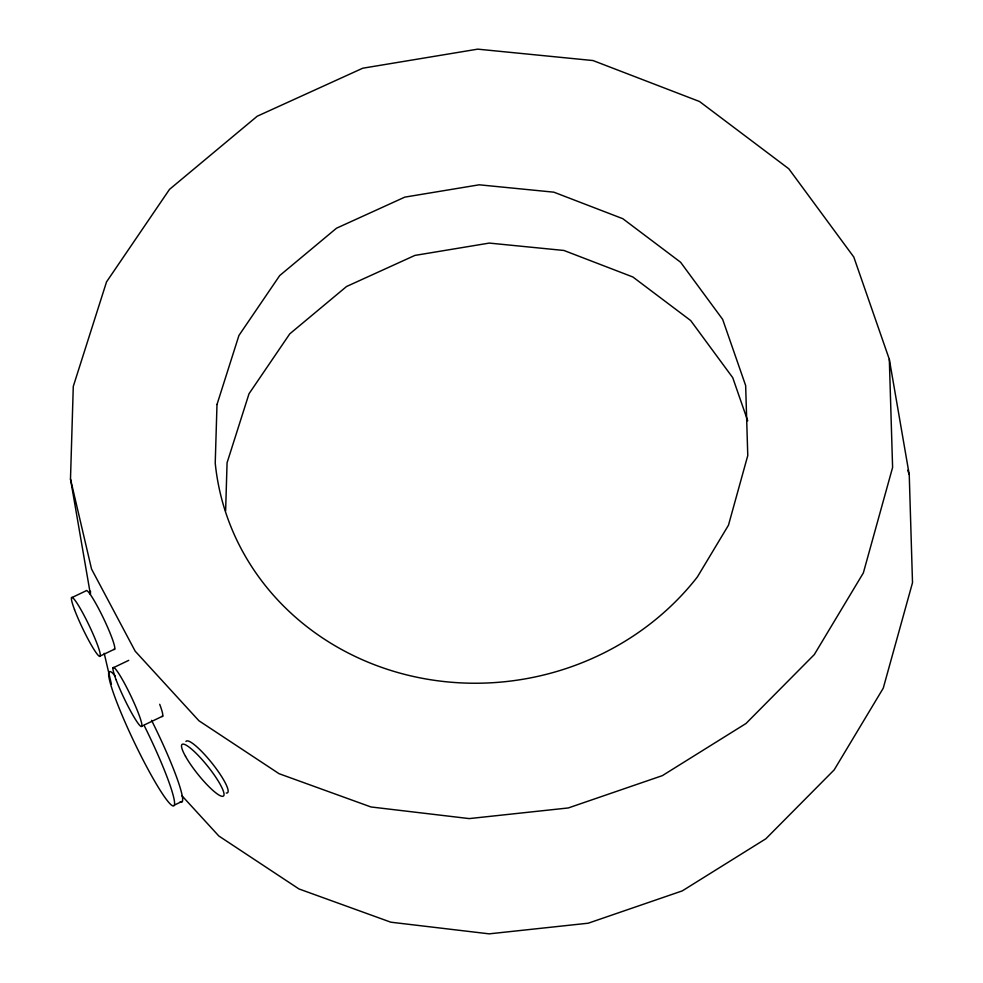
<?xml version="1.0" encoding="UTF-8"?>
<svg xmlns="http://www.w3.org/2000/svg" width="983" height="983" viewBox="0 0 983 983"><rect width="100%" height="100%" fill="white"/><g stroke="black" fill="none" stroke-linecap="round" stroke-linejoin="round"><path stroke-width="1.47" d="M90.497 591.25L90.399 594.285L70.493 479.04L73.283 386.417L106.533 281.888L169.506 189.375L257.227 116.215L362.752 68.208L477.713 49.15L593.019 60.553L699.527 101.519L788.808 168.793L853.797 257.042L889.32 359.299L909.238 474.556L912.507 582.698L883.25 688.186L834.186 769.873L765.868 838.769L682.263 890.893L588.215 923.209L489.153 933.85L390.841 922.201L298.967 888.951L218.84 836.005L181.83 795.616M225.623 510.877L227.073 462.76L249.018 393.741L289.776 333.851L346.569 286.495L414.875 255.42L489.288 243.084L563.923 250.468L632.868 276.985L690.668 320.532L732.728 377.656L747.719 420.822M71.501 597.775L85.988 590.857A32.648 3.563 64.4 0 1 103.891 619.13A32.648 3.563 64.4 0 1 113.758 649.308M100.205 656.017L114.692 649.087M113.057 667.862L128.748 660.355M141.798 726.154L162.711 716.14M174.31 805.126L182.359 801.28M907.727 470.23L909.238 474.556M70.493 479.04L91.542 569.034L135.187 651.188L198.922 720.76L279.061 773.695L370.935 806.957L469.247 818.593L568.297 807.952L662.358 775.636L745.962 723.525L814.28 654.617L863.344 572.929L892.601 467.453L889.32 359.299M104.198 653.302L111.448 684.279M185.947 741.501A33.041 6.328 51.3 0 1 213.041 764.491A33.041 6.328 51.3 0 1 226.262 793.011M151.542 720.33A74.376 8.122 64.4 0 1 180.245 801.772M144.157 725.503A74.376 8.122 64.4 0 1 173.389 805.974A74.376 8.122 64.4 0 1 127.2 726.99A74.376 8.122 64.4 0 1 115.22 676.021M159.701 704.295A32.672 3.563 64.4 0 1 161.777 716.361M216.997 404.48L215.228 463.104A268.445 248.896 -9.8 0 0 409.997 675.69A268.445 248.896 -9.8 0 0 697.389 576.935L728.464 525.217L747.768 455.571L745.655 385.557L722.652 319.377L680.592 262.24L622.804 218.693L553.859 192.177L479.225 184.804L404.799 197.128L336.493 228.216L279.713 275.559L238.943 335.449L216.997 404.48M185.529 756.369A33.041 6.328 51.3 0 0 222.133 796.316A33.041 6.328 51.3 0 0 200.679 758.04A33.041 6.328 51.3 0 0 185.529 756.369M116.068 679.708A32.672 3.563 64.4 0 0 140.864 726.363A32.672 3.563 64.4 0 0 125.345 684.942A32.672 3.563 64.4 0 0 116.068 679.708M74.511 609.62A32.648 3.563 64.4 0 0 99.283 656.239A32.648 3.563 64.4 0 0 83.776 614.842A32.648 3.563 64.4 0 0 74.511 609.62"/></g></svg>
